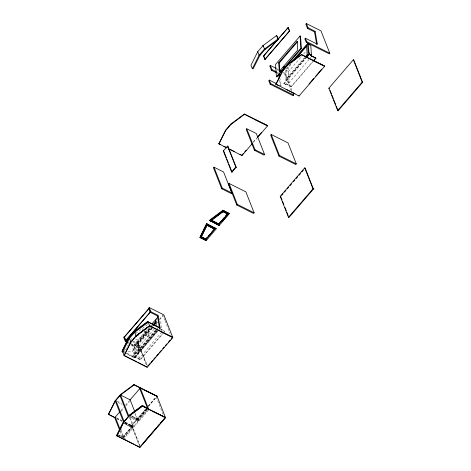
<?xml version="1.0" encoding="UTF-8"?>
<svg xmlns="http://www.w3.org/2000/svg" width="471" height="471" viewBox="0 0 471 471"><rect width="100%" height="100%" fill="white"/><g stroke="black" fill="none" stroke-linecap="round" stroke-linejoin="round"><path stroke-width="0.35" stroke-dasharray="2.35 1.77" d="M124.091 350.76L125.056 348.828M127.635 343.689L128.601 341.758M125.61 350.018L128.283 344.69M130.885 339.491L131.474 338.308M120.611 430.241L121.577 428.316M305.161 57.539L288.688 76.667L286.91 78.08L286.321 69.107L290.56 64.191M286.321 69.107L288.105 67.7L292.338 62.778M291.313 90.997L284.372 73.382L284.902 72.758L283.636 72.122M285.249 70.238L285.915 80.429L289.159 82.56L288.446 71.639L301.776 56.167M303.677 53.953L306.056 51.192M286.91 78.08L304.325 57.856M285.915 80.429L305.426 57.768M285.714 84.751L286.109 83.785L285.714 84.751L283.807 83.514L305.579 58.233M283.942 83.862L306.185 58.033M288.782 83.002L310.101 58.245M310.577 57.692L311.531 56.585M313.08 61.56L291.408 86.723L291.272 86.376L312.473 61.76M253.357 141.848L256.713 137.95M253.345 142.377L256.66 138.527M132.934 344.354L135.024 356.906L134.494 357.524L132.398 344.972L132.934 344.354L128.418 342.099M157.614 331.419L135.471 357.13L135.006 356.824L134.206 344.501L147.399 329.182M135.471 357.13L134.671 344.807L149.743 327.298M150.214 326.75L151.633 325.114M154.111 329.164L138.403 347.404L139.116 358.325L135.872 356.188L135.159 345.267L150.39 327.58M150.867 327.027L152.292 325.373M156.837 330.365L138.374 351.808L137.909 351.501L137.344 342.829L150.596 327.439M157.002 331.113L138.645 352.432L136.867 353.839L136.278 344.872L151.809 326.833M138.374 351.808L137.809 343.135L151.061 327.739M151.532 327.192L152.957 325.543M136.278 344.872L138.062 343.459L151.238 328.157M152.033 327.845L138.368 343.712L147.176 366.073M159.569 319.097L162.866 315.264L164.738 320.009M146.287 364.884L138.28 344.554L152.003 328.617M156.713 323.147L157.655 322.052M159.539 319.862L163.313 315.488M155.442 330.248L132.716 356.635L132.857 356.983L134.629 357.866L135.024 356.906L140.329 359.838L162.937 333.586M132.857 356.983L156.054 330.047M156.525 329.5L157.95 327.845M137.909 351.501L156.372 330.059M136.867 353.839L157.102 330.342M135.006 356.824L157.155 331.113M135.872 356.188L158.244 330.212M158.085 330.872L159.498 329.229M138.739 358.767L161.488 332.349M140.187 359.491L162.33 333.78M163.408 333.038L164.821 331.396L164.685 331.048L159.516 328.458M120.917 410.524L123.743 407.238M125.627 405.048L129.395 400.674M121.112 411.401L123.467 408.663M125.822 405.931L129.59 401.551M145.798 408.887L131.662 425.301L139.657 445.59M148.153 406.149L156.16 396.847L163.09 414.439M139.822 447.103L131.427 425.79L145.822 409.075M148.218 406.29L156.996 396.099M124.527 422.611L131.568 426.137L132.098 425.519L139.828 445.13M131.568 426.137L146.245 409.093M148.595 406.373L157.131 396.452M137.367 419.991L146.822 409.016M122.748 437.229L131.491 427.079L123.932 423.294M146.428 409.723L138.144 419.343L131.221 415.875M137.508 420.344L146.958 409.364M147.706 409.458L138.256 420.438L129.572 416.087M123.52 438.048L147.847 409.805M148.683 409.935L124.185 438.383L126.11 439.349M135.736 333.362L141.689 328.929L143.626 330.783M147.553 324.56L142.142 328.587L144.085 330.442M152.463 328.334L146.51 332.762L144.573 330.907M135.53 339.149L138.233 339.709L135.265 345.632L131.215 344.79M130.985 345.249L135.036 346.085L132.068 352.014L128.018 351.172M276.642 68.625L278.549 69.578M276.742 69.561L278.649 70.515M283.1 72.74L284.372 73.382M277.089 72.21L278.379 72.858M277.201 73.152L278.491 73.8M286.109 83.785L291.272 86.376M286.244 84.132L291.408 86.723M283.807 83.514L285.579 84.397M279.368 85.133L281.252 86.075L279.957 78.757M159.657 328.811L164.821 331.396M133.093 341.069L138.81 343.936L147.617 366.297M132.557 341.687L138.28 344.554M128.53 343.041L130.467 344.007M131.109 344.33L132.398 344.972M123.202 351.266L140.329 359.838M122.572 351.554L124.474 352.502M125.103 352.82L134.629 357.872L126.446 353.774M117.108 401.121L121.589 403.364M117.856 402.381L122.33 404.624M131.15 415.699L138.215 419.52L131.285 416.046M129.713 416.441L138.392 420.786L135.454 413.35M128.259 416.605L137.85 421.41L134.653 413.297M116.561 417.736L121.736 420.326M125.368 422.087L133.682 426.249L129.955 416.782M125.639 422.823L133.016 426.52L123.567 437.5L118.038 434.733M116.714 418.419L121.83 420.98M125.033 422.581L131.427 425.79M124.833 422.705L133.158 426.873L129.419 417.4M116.849 418.766L121.965 421.327M124.497 423.435L131.562 427.25L124.003 423.464M118.109 434.91L122.166 436.941M118.18 435.08L123.09 437.541M285.744 69.861L288.446 71.639M137.344 342.829L137.809 343.135M134.206 344.501L134.671 344.807M135.159 345.267L138.403 347.404M144.114 331.248L146.057 333.103L140.105 337.536L138.162 335.682M284.902 72.758L291.843 90.379M165.003 320.686L170.072 333.562M120.723 429.593L123.92 437.706M120.588 430.612L123.255 437.376M120.058 431.23L122.189 436.641M279.538 80.076L280.469 85.651M288.105 67.7L288.688 76.661M160.776 321.428L161.441 331.619M156.607 322.747L156.702 324.13M138.062 343.459L138.645 352.42M132.133 426.078L122.678 437.053L122.819 437.406L132.269 426.426L132.133 426.078M147.617 336.223A1.754 1.342 -21.5 0 0 149.996 334.451A1.754 1.342 -21.5 0 0 147.293 333.892A1.754 1.342 -21.5 0 0 147.617 336.223M148.065 335.334A0.612 0.471 -21.5 0 0 148.895 334.716A0.612 0.471 -21.5 0 0 147.953 334.522A0.612 0.471 -21.5 0 0 148.065 335.334M137.591 347.869A1.754 1.342 -21.5 0 0 139.964 346.097A1.754 1.342 -21.5 0 0 137.267 345.537A1.754 1.342 -21.5 0 0 137.591 347.869M138.032 346.98A0.612 0.471 -21.5 0 0 138.863 346.362A0.612 0.471 -21.5 0 0 137.921 346.167A0.612 0.471 -21.5 0 0 138.032 346.98"/><path stroke-width="0.71" d="M257.725 51.728L250.961 65.228L252.338 68.725L253.121 68.884L259.88 55.384L259.103 55.225L257.725 51.728L262.977 45.634L276.53 35.549L277.036 36.032L278.414 39.523L264.855 49.62L262.977 45.634L263.642 45.97M252.338 68.725L259.103 55.225L264.355 49.131L277.908 39.04L276.53 35.549M226.622 147.876L218.803 143.684L225.574 130.184L230.814 124.097L244.372 113.994L267.41 125.533L267.546 125.881L257.602 137.426M218.944 144.032L225.709 130.532L230.955 124.444L244.508 114.347L267.546 125.881M147.5 321.546L160.193 328.187L147.5 321.546L133.947 331.649L128.701 337.736L121.936 351.236L123.343 352.22M122.071 351.584L128.842 338.084L134.082 331.996L147.635 321.899M122.666 351.884L129.431 338.384L134.682 332.285L148.235 322.199L149.749 326.038L172.786 337.577L147.217 367.262L124.179 355.723L122.666 351.884L123.202 351.266M223.325 150.938L223.76 151.156L226.421 157.92M124.179 355.723L130.95 342.223L136.19 336.141L149.749 326.038M114.93 417.806L108.395 414.25L115.159 400.75L120.399 394.663L133.958 384.566L156.996 396.099L165.527 417.765L139.964 447.45L116.926 435.91L116.661 435.216L123.426 421.722M108.53 414.598L115.295 401.098L120.541 395.016L134.094 384.913L157.131 396.452M115.854 400.456L124.109 421.421M275.865 84.132L282.635 70.632L287.875 64.545L301.434 54.448L324.466 65.981L324.607 66.334L299.044 96.019L275.865 84.132L279.067 85.734M276.006 84.48L282.771 70.98L288.011 64.898L301.57 54.795L324.607 66.334M206.551 223.66L199.922 237.514L206.121 240.616L216.283 228.812L206.551 223.66L216.283 228.812M199.922 237.514L206.687 224.013M116.926 435.91L123.69 422.41L128.936 416.329L142.489 406.226L165.527 417.765M278.178 38.975L288.181 27.542L289.559 31.033L264.949 59.428L263.572 55.937L277.236 40.07M265.061 59.481L263.683 55.99L288.181 27.542M264.949 59.428L289.447 30.98L288.075 27.483M276.006 68.301L270.283 65.44L269.753 66.058L271.402 70.25L276.559 72.834M306.356 23.55L308.01 27.742L315.099 31.292L317.324 44.192L305.373 38.204L304.837 38.822L306.215 42.313L329.253 53.853L329.788 53.235L320.975 30.874L306.356 23.55L305.826 24.168L307.475 28.36L314.563 31.91L316.541 43.762M300.08 35.955L275.582 64.403L276.389 76.726L276.848 77.032L301.352 48.578L300.545 36.255L300.08 35.955L300.887 48.277L276.389 76.726M271.402 70.25L271.938 69.631L270.283 65.44M307.475 28.36L308.01 27.742M297.183 41.289L297.749 49.961L279.285 71.398L278.72 62.731L297.183 41.289L297.648 41.595L279.185 63.037L279.75 71.704M276.218 83.555L269.3 80.088L268.764 80.706L270.142 84.203L293.18 95.743L293.716 95.124L292.644 92.41M280.221 71.156L281.169 70.055M283.065 67.859L284.484 66.205M314.563 31.91L315.099 31.292M270.142 84.203L270.672 83.585L269.3 80.088M306.215 42.313L306.745 41.695L305.373 38.204M291.39 62.325L307.569 43.532L310.819 45.663L311.531 56.585M293.38 60.912L306.562 45.61L307.145 54.577L305.261 56.767M295.164 59.499L306.933 45.834M227.487 146.087L223.319 150.932L231.573 171.897L232.02 172.121L236.189 167.276L227.935 146.31L227.487 146.087L236.03 167.464M226.539 147.923L227.935 146.31M305.632 56.991L307.516 54.807M316.659 44.462L317.189 43.844M305.903 57.215L308.281 54.453L307.569 43.532M306.521 57.132L309.365 53.835L311.137 54.724L310.742 55.69L315.906 58.28L313.551 61.012M306.662 57.48L309.5 54.183L309.365 53.835M246.733 128.73L246.203 129.348L254.458 150.314L264.054 155.118L264.584 154.5L256.33 133.534L246.733 128.73L254.994 149.696L264.584 154.5M213.987 167.176L213.451 167.794L221.711 188.759L231.308 193.563L231.838 192.945L223.578 171.98L213.987 167.176L222.247 188.141L231.838 192.945M310.742 55.69L311.137 54.724M313.886 60.117L315.77 57.927L310.601 55.343M243.283 153.546L241.841 155.218L241.982 155.571L252.397 143.472M244.72 151.88L246.162 150.208M257.248 137.332L261.405 132.504M308.976 83.973L313.774 78.398M315.694 76.172L321.699 69.202M254.458 150.314L254.994 149.696M221.711 188.759L222.247 188.141M229.041 183.437L228.506 184.055L236.766 205.02L253.604 213.451L254.134 212.833L245.88 191.868L229.041 183.437L237.296 204.402L254.134 212.833M271.19 134.494L270.66 135.112L278.914 156.078L295.753 164.509L296.288 163.89L288.028 142.925L271.19 134.494L279.45 155.459L296.288 163.89M328.858 88.207L353.356 59.758L353.798 59.982L362.605 82.343L338.107 110.791L337.666 110.567L328.858 88.207L329.3 88.43M207.222 237.355L205.803 238.997L205.945 239.35L215.394 228.37L215.259 228.023M208.565 235.794L210.06 234.058M211.326 232.586L212.898 230.766M213.84 229.665L214.788 228.57M219.539 223.048L221.588 220.663M222.848 219.203L224.349 217.461M225.68 215.912L227.11 214.252M221.841 221.847L228.459 214.164L228.594 214.511L223.071 211.744M219.145 225.491L229.306 213.687L229.171 213.339L222.971 210.237L209.412 220.334L219.145 225.491L219.003 225.138M236.766 205.02L237.296 204.402M278.914 156.078L279.45 155.459M172.786 337.577L163.843 314.869L149.225 307.545L148.689 308.164L150.343 312.355L157.432 315.906L159.41 327.757M124.438 337.018L148.936 308.57L124.326 336.965L125.816 340.509L150.314 312.061L148.936 308.57M125.31 341.422L125.839 340.804L124.191 336.612L123.655 337.23L125.31 341.422L127.241 342.393M150.343 312.355L150.873 311.737L149.225 307.545M147.706 322.818L148.235 322.199M157.432 315.906L157.962 315.287L150.873 311.737M149.083 326.309L149.613 325.691L150.119 326.173M152.109 323.712L158.232 316.6M155.401 320.733L156.343 319.638M152.963 324.69L155.807 321.393L156.272 321.693L153.428 324.996M337.666 110.567L362.164 82.119L353.356 59.758M153.693 324.649L156.048 321.917M153.593 325.426L155.948 322.688M313.957 188.441L288.929 217.514L288.482 217.29L280.221 196.325L304.725 167.87L305.167 168.094L313.427 189.059L312.985 188.842L304.725 167.87M281.611 195.447L283.024 193.811M284.437 192.168L285.85 190.525M287.263 188.883L288.676 187.24M290.089 185.603L291.502 183.961M293.386 181.771L294.799 180.128M296.212 178.491L297.631 176.849M299.044 175.206L300.457 173.564M301.87 171.927L303.283 170.284M148.041 365.796L149.961 363.571M150.92 362.47L152.804 360.28M153.746 359.185L155.63 356.994M156.572 355.899L158.456 353.715M159.398 352.62L161.282 350.43M162.695 348.787L164.108 347.151M165.521 345.508L166.934 343.865M168.353 342.223L170.237 340.038M171.179 338.943L172.651 337.23L149.607 325.691L136.054 335.788L130.814 341.875L124.044 355.375L136.843 361.787M119.975 411.613L114.73 417.706L119.522 429.876M129.866 400.126L140.299 388.022L148.553 408.981M288.482 217.29L312.985 188.842M163.543 419.561L165.392 417.412L142.354 405.878L128.795 415.975L123.555 422.063L116.796 435.569L117.715 436.028M143.184 443.199L150.861 434.286M151.821 433.173L153.734 430.947M154.694 429.829L156.154 428.139M157.538 426.532L159.386 424.389M160.77 422.775L162.619 420.632M164.862 418.036L140.364 446.49L139.922 446.267M209.548 220.681L223.107 210.584L229.306 213.687M211.921 219.827L213.086 218.956M214.258 218.085L220.669 213.31M221.835 212.439L223.001 211.567M149.613 325.691L136.054 335.788L136.561 336.27M128.66 415.628L142.218 405.531L148.418 408.634M128.801 415.981L142.36 405.878L143.278 406.338L143.131 405.984M232.185 171.927L231.585 171.897L235.753 167.058L236.189 167.276M312.355 60.194L324.466 65.981M255.294 119.746L267.41 125.533M160.529 331.437L172.645 337.224M144.88 390.312L156.996 396.099M153.275 411.625L165.392 417.412M306.745 41.695L329.788 53.235M309.5 54.183L311.272 55.072M362.164 82.119L362.605 82.343M264.355 49.131L265.02 49.461L259.774 55.554L259.109 55.225M271.938 69.631L276.448 71.892M286.103 89.26L295.064 93.747M270.672 83.585L293.716 95.124M218.803 143.684L220.728 144.644M223.925 146.245L226.486 147.529M229.683 149.13L234.805 151.697M239.922 154.258L241.205 154.9M228.541 148.842L241.982 155.571M280.221 196.325L280.669 196.542L281.999 199.928M223.584 211.862L227.64 213.893L218.897 224.043L211.968 220.575M209.412 220.334L218.256 225.044L227.711 214.07L227.57 213.716M207.128 225.409L214.688 229.194L214.546 228.847M206.08 239.133L201.17 236.678L206.828 239.792L206.692 239.445M150.314 312.061L125.816 340.509M127.37 338.207L128.642 338.843M125.839 340.804L127.129 341.451M138.121 362.429L147.217 367.262M120.529 395.022L130.126 399.826L134.653 411.324M108.395 414.25L115.43 417.777M118.292 436.317L133.999 444.182M135.348 444.86L139.964 447.45M300.887 48.277L301.352 48.578M278.72 62.731L279.185 63.037M277.908 39.04L278.414 39.523M262.977 45.646L263.477 46.129M135.183 332.779L134.682 332.296L136.19 336.141M330.1 90.461L331.437 93.853M331.967 95.207L333.303 98.592M333.839 99.952L335.705 104.692M336.241 106.052L338.107 110.791M315.77 57.927L315.906 58.28M309.565 52.693L309.7 53.04M301.434 54.448L301.57 54.795M287.875 64.545L288.011 64.898M298.902 95.672L299.044 96.019M282.635 70.632L282.771 70.98M282.529 201.276L283.866 204.661M284.931 207.364L286.262 210.743M286.792 212.097L288.128 215.477M244.372 113.994L244.508 114.347M230.814 124.097L230.955 124.444M225.574 130.184L225.709 130.532M226.957 159.269L228.288 162.654M228.824 164.002L232.02 172.121M223.884 210.69L224.025 211.043L210.46 221.14L210.325 220.793M222.971 210.237L223.107 210.584M218.827 223.872L218.968 224.22L211.273 220.087M207.464 224.119L200.834 237.967L200.693 237.62L206.121 240.616M158.285 326.951L158.415 327.304M133.947 331.649L134.082 331.996M129.431 338.384L130.95 342.223M128.701 337.736L128.842 338.084M139.763 388.634L147.759 408.928M133.958 384.566L134.094 384.913M142.218 405.531L142.489 406.226M120.399 394.663L128.936 416.329M120.005 395.634L128.259 416.605M115.159 400.75L123.69 422.41M115.265 417.088L119.793 428.581M279.138 73.876L279.603 76.667M278.608 74.495L279.191 77.98M157.962 315.287L160.058 327.84M308.346 44.197L308.929 53.164M159.275 324.755L159.51 328.375M155.807 321.393L156.136 326.45M207.057 225.232L201.235 236.848L205.874 239.174L214.617 229.018L207.057 225.232"/></g></svg>
